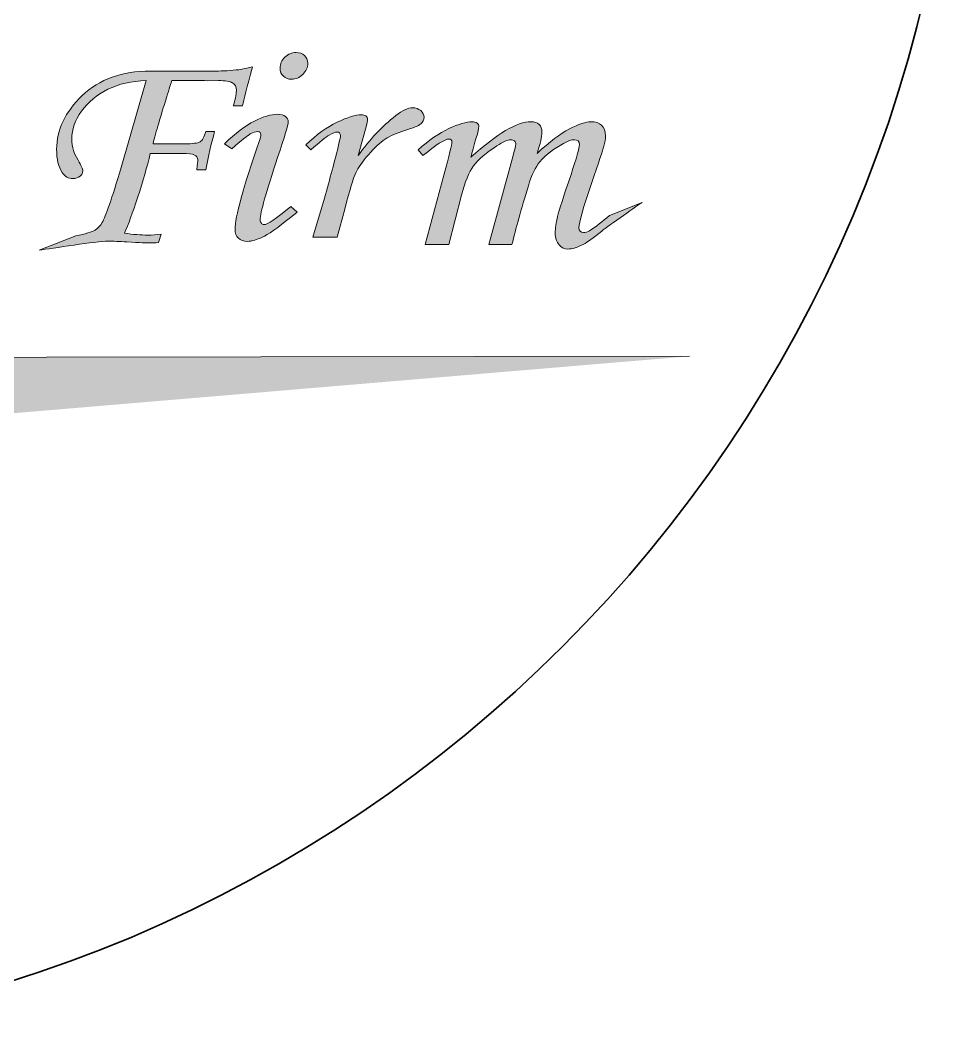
# Model space of a CAD drawing. Header units: inches. Extents: x -88 to 1851, y -517 to 1069.
# Drawn here: x 489.9 to 687.9, y 41.9 to 257.6 of the extents above; entities that cross this region are included whole.
import ezdxf

# ---------------------------------------------------------------- set-up
doc = ezdxf.new("R2010")
doc.units = ezdxf.units.IN
doc.header["$MEASUREMENT"] = 0
doc.layers.add('Layer 1', color=7, linetype='Continuous')

# ---------------------------------------------------------------- blocks, each defined once
blk = doc.blocks.new('block 4')
at = {"layer": 'Layer 1', "true_color": 0x0000ff}
h = blk.add_hatch(color=5, dxfattribs=at)
h.dxf.hatch_style = 2
edge = h.paths.add_edge_path()
edge.add_spline(control_points=[(534.45, 230.51), (534.45, 230.51), (532.93, 231.55), (532.93, 231.55), (535.23, 233.8), (537.33, 235.4), (539.23, 236.35), (541.13, 237.3), (542.74, 237.77), (544.08, 237.77), (544.82, 237.77), (545.38, 237.63), (545.77, 237.34), (546.16, 237.06), (546.36, 236.67), (546.36, 236.18), (546.36, 235.59), (545.61, 233.07), (544.12, 228.64), (541.68, 221.39), (540.46, 217.01), (540.46, 215.52), (540.46, 215.24), (540.54, 215), (540.7, 214.8), (540.87, 214.61), (541.04, 214.51), (541.22, 214.51), (541.96, 214.51), (543.85, 215.78), (546.89, 218.31), (546.89, 218.31), (548.24, 217.15), (548.24, 217.15), (545.08, 214.51), (542.78, 212.82), (541.33, 212.09), (539.87, 211.36), (538.69, 210.99), (537.77, 210.99), (536.96, 210.99), (536.32, 211.21), (535.85, 211.66), (535.38, 212.11), (535.14, 212.73), (535.14, 213.53), (535.14, 216.08), (536.87, 222.33), (540.33, 232.26), (540.49, 232.73), (540.57, 233.15), (540.57, 233.51), (540.57, 233.92), (540.36, 234.12), (539.94, 234.12), (539.48, 234.12), (538.96, 233.96), (538.37, 233.63), (537.78, 233.31), (536.47, 232.27), (534.45, 230.51)], knot_values=[0, 0, 0, 0, 1, 1, 1, 2, 2, 2, 3, 3, 3, 4, 4, 4, 5, 5, 5, 6, 6, 6, 7, 7, 7, 8, 8, 8, 9, 9, 9, 10, 10, 10, 11, 11, 11, 12, 12, 12, 13, 13, 13, 14, 14, 14, 15, 15, 15, 16, 16, 16, 17, 17, 17, 18, 18, 18, 19, 19, 19, 20, 20, 20, 20], degree=3, periodic=0)
edge.add_line((534.45, 230.51), (534.45, 230.51))
edge = h.paths.add_edge_path()
edge.add_spline(control_points=[(548.03, 250.8), (548.75, 250.8), (549.33, 250.59), (549.8, 250.17), (550.26, 249.75), (550.49, 249.22), (550.49, 248.56), (550.49, 247.66), (550.14, 246.87), (549.43, 246.19), (548.73, 245.5), (547.94, 245.16), (547.06, 245.16), (546.37, 245.16), (545.8, 245.37), (545.34, 245.8), (544.88, 246.23), (544.65, 246.79), (544.65, 247.49), (544.65, 248.41), (544.98, 249.19), (545.65, 249.83), (546.32, 250.48), (547.11, 250.8), (548.03, 250.8)], knot_values=[0, 0, 0, 0, 1, 1, 1, 2, 2, 2, 3, 3, 3, 4, 4, 4, 5, 5, 5, 6, 6, 6, 7, 7, 7, 8, 8, 8, 8], degree=3, periodic=0)
edge.add_line((548.03, 250.8), (548.03, 250.8))
h = blk.add_hatch(color=5, dxfattribs=at)
h.dxf.hatch_style = 2
edge = h.paths.add_edge_path()
edge.add_spline(control_points=[(536.72, 239.58), (536.72, 239.58), (534.85, 239.58), (534.85, 239.58), (535.24, 241.3), (535.44, 242.4), (535.44, 242.89), (535.44, 243.57), (535.17, 244.07), (534.64, 244.39), (534.12, 244.72), (533.11, 244.88), (531.64, 244.88), (531.64, 244.88), (529.43, 244.85), (529.43, 244.85), (529.43, 244.85), (528.71, 244.88), (528.71, 244.88), (528.71, 244.88), (521.8, 244.88), (521.8, 244.88), (521.66, 244.42), (521.29, 243.22), (520.69, 241.3), (519.45, 237.33), (518.5, 234.09), (517.85, 231.55), (517.85, 231.55), (524.59, 231.55), (524.59, 231.55), (526.22, 231.55), (527.28, 231.69), (527.77, 231.98), (528.25, 232.27), (528.65, 232.99), (528.97, 234.16), (528.97, 234.16), (530.84, 234.16), (530.84, 234.16), (530.13, 231.58), (529.5, 228.9), (528.97, 226.1), (528.97, 226.1), (527.07, 226.1), (527.07, 226.1), (527.23, 227.26), (527.31, 227.95), (527.31, 228.15), (527.31, 228.64), (527.04, 229.01), (526.49, 229.25), (526.16, 229.4), (525.29, 229.49), (523.86, 229.53), (523.86, 229.53), (517.27, 229.53), (517.27, 229.53), (516.6, 226.69), (515.72, 223.63), (514.64, 220.34), (513.56, 217.05), (512.63, 214.5), (511.84, 212.7), (513.68, 212.44), (515.33, 212.31), (516.78, 212.31), (517.72, 212.31), (518.65, 212.37), (519.57, 212.49), (519.57, 212.49), (518.98, 210.74), (518.98, 210.74), (518.31, 210.68), (517.69, 210.65), (517.12, 210.65), (516.61, 210.65), (515.02, 210.72), (512.35, 210.87), (510.76, 210.97), (509.41, 211.02), (508.3, 211.02), (506.07, 211.02), (496.39, 209.49), (493.86, 209.12), (493.86, 209.12), (501.56, 212.15), (501.56, 212.15), (503.61, 212.54), (504.97, 212.95), (505.62, 213.38), (506.28, 213.81), (506.78, 214.33), (507.13, 214.94), (507.84, 216.19), (509.18, 220.05), (511.14, 226.53), (511.14, 226.53), (516.42, 244.88), (516.42, 244.88), (513.34, 244.8), (510.63, 244.19), (508.32, 243.05), (506, 241.9), (504.16, 240.36), (502.79, 238.43), (501.42, 236.5), (500.73, 234.55), (500.73, 232.57), (500.73, 231.77), (500.85, 230.95), (501.08, 230.11), (501.19, 229.64), (501.52, 228.97), (502.04, 228.09), (502.71, 227.01), (503.05, 226.25), (503.05, 225.82), (503.05, 225.39), (502.85, 225.02), (502.46, 224.7), (502.07, 224.39), (501.56, 224.23), (500.94, 224.23), (500.02, 224.23), (499.27, 224.66), (498.69, 225.51), (497.91, 226.66), (497.52, 228.28), (497.52, 230.39), (497.52, 234.5), (499.33, 238.27), (502.94, 241.73), (506.56, 245.16), (511.33, 246.88), (517.26, 246.88), (517.26, 246.88), (530.53, 246.88), (530.53, 246.88), (532, 246.88), (533.63, 246.96), (535.4, 247.12), (535.93, 247.16), (537.08, 247.38), (538.83, 247.76), (537.65, 243.5), (536.95, 240.77), (536.72, 239.58)], knot_values=[0, 0, 0, 0, 1, 1, 1, 2, 2, 2, 3, 3, 3, 4, 4, 4, 5, 5, 5, 6, 6, 6, 7, 7, 7, 8, 8, 8, 9, 9, 9, 10, 10, 10, 11, 11, 11, 12, 12, 12, 13, 13, 13, 14, 14, 14, 15, 15, 15, 16, 16, 16, 17, 17, 17, 18, 18, 18, 19, 19, 19, 20, 20, 20, 21, 21, 21, 22, 22, 22, 23, 23, 23, 24, 24, 24, 25, 25, 25, 26, 26, 26, 27, 27, 27, 28, 28, 28, 29, 29, 29, 30, 30, 30, 31, 31, 31, 32, 32, 32, 33, 33, 33, 34, 34, 34, 35, 35, 35, 36, 36, 36, 37, 37, 37, 38, 38, 38, 39, 39, 39, 40, 40, 40, 41, 41, 41, 42, 42, 42, 43, 43, 43, 44, 44, 44, 45, 45, 45, 46, 46, 46, 47, 47, 47, 48, 48, 48, 49, 49, 49, 49], degree=3, periodic=0)
edge.add_line((536.72, 239.58), (536.72, 239.58))
h = blk.add_hatch(color=5, dxfattribs=at)
h.dxf.hatch_style = 2
edge = h.paths.add_edge_path()
edge.add_spline(control_points=[(556.71, 211.85), (556.71, 211.85), (551.56, 211.85), (551.56, 211.85), (551.56, 211.85), (553.98, 220.09), (553.98, 220.09), (555.15, 224.14), (556.18, 227.97), (557.05, 231.61), (557.26, 232.51), (557.37, 233.07), (557.37, 233.3), (557.37, 233.79), (557.11, 234.03), (556.61, 234.03), (556.26, 234.03), (555.73, 233.83), (555.02, 233.41), (554.3, 232.99), (553.01, 231.95), (551.14, 230.3), (551.14, 230.3), (550.07, 231.37), (550.07, 231.37), (552.28, 233.47), (554.49, 235.05), (556.69, 236.1), (558.89, 237.15), (560.58, 237.68), (561.75, 237.68), (562.17, 237.68), (562.5, 237.6), (562.74, 237.42), (562.98, 237.25), (563.1, 237.03), (563.1, 236.76), (563.1, 236.49), (562.95, 235.79), (562.65, 234.64), (562.65, 234.64), (561.14, 229.12), (561.14, 229.12), (563.47, 232.39), (566.1, 235.17), (569.04, 237.49), (570.45, 238.6), (571.62, 239.15), (572.57, 239.15), (573.26, 239.15), (573.84, 238.95), (574.3, 238.55), (574.76, 238.16), (575, 237.69), (575, 237.16), (575, 236.61), (574.77, 236.14), (574.32, 235.75), (573.87, 235.36), (572.75, 234.9), (570.95, 234.37), (569.25, 233.86), (567.86, 233.25), (566.79, 232.53), (565.72, 231.82), (564.55, 230.72), (563.27, 229.25), (561.99, 227.78), (561.1, 226.5), (560.59, 225.4), (560.08, 224.31), (559.31, 221.77), (558.27, 217.79), (558.27, 217.79), (556.71, 211.85), (556.71, 211.85)], knot_values=[0, 0, 0, 0, 1, 1, 1, 2, 2, 2, 3, 3, 3, 4, 4, 4, 5, 5, 5, 6, 6, 6, 7, 7, 7, 8, 8, 8, 9, 9, 9, 10, 10, 10, 11, 11, 11, 12, 12, 12, 13, 13, 13, 14, 14, 14, 15, 15, 15, 16, 16, 16, 17, 17, 17, 18, 18, 18, 19, 19, 19, 20, 20, 20, 21, 21, 21, 22, 22, 22, 23, 23, 23, 24, 24, 24, 25, 25, 25, 25], degree=3, periodic=1)
h = blk.add_hatch(color=5, dxfattribs=at)
h.dxf.hatch_style = 2
edge = h.paths.add_edge_path()
edge.add_spline(control_points=[(574.77, 229.07), (574.77, 229.07), (573.73, 230.29), (573.73, 230.29), (576.02, 232.32), (578.19, 233.81), (580.24, 234.77), (582.3, 235.73), (583.92, 236.21), (585.1, 236.21), (585.58, 236.21), (585.95, 236.12), (586.19, 235.93), (586.43, 235.75), (586.55, 235.49), (586.55, 235.17), (586.55, 234.76), (586.37, 233.97), (586, 232.81), (585.47, 231.09), (585.1, 229.73), (584.89, 228.73), (590.41, 233.71), (594.63, 236.21), (597.55, 236.21), (598.3, 236.21), (598.88, 236.02), (599.27, 235.65), (599.66, 235.29), (599.86, 234.71), (599.86, 233.91), (599.86, 233.05), (599.51, 231.59), (598.82, 229.52), (601.45, 231.96), (603.73, 233.68), (605.67, 234.69), (607.61, 235.7), (609.12, 236.21), (610.2, 236.21), (611.17, 236.21), (611.92, 235.96), (612.45, 235.47), (612.98, 234.98), (613.25, 234.23), (613.25, 233.2), (613.25, 232.59), (613.13, 231.87), (612.9, 231.03), (612.67, 230.19), (611.83, 227.64), (610.38, 223.37), (608.56, 218.08), (607.65, 214.92), (607.65, 213.9), (607.65, 213.2), (607.97, 212.85), (608.61, 212.85), (609.05, 212.85), (609.48, 212.98), (609.89, 213.22), (611.25, 214.08), (612.65, 215.14), (614.08, 216.41), (614.08, 216.41), (620.96, 219.18), (620.96, 219.18), (620.48, 218.84), (613.82, 214.24), (612.49, 213.16), (610.64, 211.69), (609.38, 210.77), (608.68, 210.4), (607.35, 209.71), (606.22, 209.36), (605.3, 209.36), (604.61, 209.36), (603.99, 209.66), (603.46, 210.26), (602.93, 210.87), (602.67, 211.7), (602.67, 212.76), (602.67, 213.74), (602.83, 214.89), (603.15, 216.21), (603.48, 217.53), (604.42, 220.48), (605.99, 225.08), (607.16, 228.54), (607.75, 230.63), (607.75, 231.36), (607.75, 232.06), (607.4, 232.41), (606.71, 232.41), (606.14, 232.41), (605.37, 232.15), (604.4, 231.64), (602.42, 230.58), (600.76, 229.28), (599.42, 227.75), (598.5, 226.69), (597.69, 225), (597, 222.69), (595.46, 217.64), (594.31, 213.53), (593.54, 210.34), (593.54, 210.34), (588.64, 210.34), (588.64, 210.34), (588.64, 210.34), (593.79, 229.07), (593.79, 229.07), (594.15, 230.42), (594.34, 231.19), (594.34, 231.4), (594.34, 231.72), (594.25, 231.97), (594.06, 232.15), (593.88, 232.32), (593.61, 232.41), (593.27, 232.41), (592.65, 232.41), (591.68, 231.98), (590.37, 231.12), (588.09, 229.67), (586.45, 228.26), (585.45, 226.91), (584.45, 225.55), (583.6, 223.48), (582.88, 220.7), (582.88, 220.7), (580.22, 210.34), (580.22, 210.34), (580.22, 210.34), (575.26, 210.34), (575.26, 210.34), (575.26, 210.34), (579.16, 224.96), (579.16, 224.96), (580.31, 229.19), (580.89, 231.49), (580.89, 231.86), (580.89, 232.33), (580.68, 232.56), (580.27, 232.56), (579.37, 232.56), (577.54, 231.4), (574.77, 229.07)], knot_values=[0, 0, 0, 0, 1, 1, 1, 2, 2, 2, 3, 3, 3, 4, 4, 4, 5, 5, 5, 6, 6, 6, 7, 7, 7, 8, 8, 8, 9, 9, 9, 10, 10, 10, 11, 11, 11, 12, 12, 12, 13, 13, 13, 14, 14, 14, 15, 15, 15, 16, 16, 16, 17, 17, 17, 18, 18, 18, 19, 19, 19, 20, 20, 20, 21, 21, 21, 22, 22, 22, 23, 23, 23, 24, 24, 24, 25, 25, 25, 26, 26, 26, 27, 27, 27, 28, 28, 28, 29, 29, 29, 30, 30, 30, 31, 31, 31, 32, 32, 32, 33, 33, 33, 34, 34, 34, 35, 35, 35, 36, 36, 36, 37, 37, 37, 38, 38, 38, 39, 39, 39, 40, 40, 40, 41, 41, 41, 42, 42, 42, 43, 43, 43, 44, 44, 44, 45, 45, 45, 46, 46, 46, 47, 47, 47, 48, 48, 48, 49, 49, 49, 49], degree=3, periodic=0)
edge.add_line((574.77, 229.07), (574.77, 229.07))
at = {"layer": 'Layer 1', "true_color": 0xfbb03b}
h = blk.add_hatch(color=40, dxfattribs=at)
h.dxf.hatch_style = 2
h.paths.add_polyline_path([(269.28, 156.29), (269.28, 186.19), (630.97, 186.76)])
at = {"layer": 'Layer 1', "lineweight": 0}
blk.add_lwpolyline([(269.28, 156.29), (269.28, 186.19), (630.97, 186.76)], dxfattribs=at)
at = {"layer": 'Layer 1', "color": 7, "lineweight": 35, "true_color": 0xffffff}
blk.add_open_spline([(687.92, 327.66), (687.92, 169.81), (559.96, 41.85), (402.11, 41.85), (244.27, 41.85), (116.31, 169.81), (116.31, 327.66), (116.31, 485.5), (244.27, 613.46), (402.11, 613.46), (559.96, 613.46), (687.92, 485.5), (687.92, 327.66)], degree=3, knots=[0, 0, 0, 0, 1, 1, 1, 2, 2, 2, 3, 3, 3, 4, 4, 4, 4], dxfattribs=at)
at = {"layer": 'Layer 1', "lineweight": 0}
for points, knots in [([(548.03, 250.8), (548.75, 250.8), (549.33, 250.59), (549.8, 250.17), (550.26, 249.75), (550.49, 249.22), (550.49, 248.56), (550.49, 247.66), (550.14, 246.87), (549.43, 246.19), (548.73, 245.5), (547.94, 245.16), (547.06, 245.16), (546.37, 245.16), (545.8, 245.37), (545.34, 245.8), (544.88, 246.23), (544.65, 246.79), (544.65, 247.49), (544.65, 248.41), (544.98, 249.19), (545.65, 249.83), (546.32, 250.48), (547.11, 250.8), (548.03, 250.8)], [0, 0, 0, 0, 1, 1, 1, 2, 2, 2, 3, 3, 3, 4, 4, 4, 5, 5, 5, 6, 6, 6, 7, 7, 7, 8, 8, 8, 8]), ([(536.72, 239.58), (536.72, 239.58), (534.85, 239.58), (534.85, 239.58), (535.24, 241.3), (535.44, 242.4), (535.44, 242.89), (535.44, 243.57), (535.17, 244.07), (534.64, 244.39), (534.12, 244.72), (533.11, 244.88), (531.64, 244.88), (531.64, 244.88), (529.43, 244.85), (529.43, 244.85), (529.43, 244.85), (528.71, 244.88), (528.71, 244.88), (528.71, 244.88), (521.8, 244.88), (521.8, 244.88), (521.66, 244.42), (521.29, 243.22), (520.69, 241.3), (519.45, 237.33), (518.5, 234.09), (517.85, 231.55), (517.85, 231.55), (524.59, 231.55), (524.59, 231.55), (526.22, 231.55), (527.28, 231.69), (527.77, 231.98), (528.25, 232.27), (528.65, 232.99), (528.97, 234.16), (528.97, 234.16), (530.84, 234.16), (530.84, 234.16), (530.13, 231.58), (529.5, 228.9), (528.97, 226.1), (528.97, 226.1), (527.07, 226.1), (527.07, 226.1), (527.23, 227.26), (527.31, 227.95), (527.31, 228.15), (527.31, 228.64), (527.04, 229.01), (526.49, 229.25), (526.16, 229.4), (525.29, 229.49), (523.86, 229.53), (523.86, 229.53), (517.27, 229.53), (517.27, 229.53), (516.6, 226.69), (515.72, 223.63), (514.64, 220.34), (513.56, 217.05), (512.63, 214.5), (511.84, 212.7), (513.68, 212.44), (515.33, 212.31), (516.78, 212.31), (517.72, 212.31), (518.65, 212.37), (519.57, 212.49), (519.57, 212.49), (518.98, 210.74), (518.98, 210.74), (518.31, 210.68), (517.69, 210.65), (517.12, 210.65), (516.61, 210.65), (515.02, 210.72), (512.35, 210.87), (510.76, 210.97), (509.41, 211.02), (508.3, 211.02), (506.07, 211.02), (496.39, 209.49), (493.86, 209.12), (493.86, 209.12), (501.56, 212.15), (501.56, 212.15), (503.61, 212.54), (504.97, 212.95), (505.62, 213.38), (506.28, 213.81), (506.78, 214.33), (507.13, 214.94), (507.84, 216.19), (509.18, 220.05), (511.14, 226.53), (511.14, 226.53), (516.42, 244.88), (516.42, 244.88), (513.34, 244.8), (510.63, 244.19), (508.32, 243.05), (506, 241.9), (504.16, 240.36), (502.79, 238.43), (501.42, 236.5), (500.73, 234.55), (500.73, 232.57), (500.73, 231.77), (500.85, 230.95), (501.08, 230.11), (501.19, 229.64), (501.52, 228.97), (502.04, 228.09), (502.71, 227.01), (503.05, 226.25), (503.05, 225.82), (503.05, 225.39), (502.85, 225.02), (502.46, 224.7), (502.07, 224.39), (501.56, 224.23), (500.94, 224.23), (500.02, 224.23), (499.27, 224.66), (498.69, 225.51), (497.91, 226.66), (497.52, 228.28), (497.52, 230.39), (497.52, 234.5), (499.33, 238.27), (502.94, 241.73), (506.56, 245.16), (511.33, 246.88), (517.26, 246.88), (517.26, 246.88), (530.53, 246.88), (530.53, 246.88), (532, 246.88), (533.63, 246.96), (535.4, 247.12), (535.93, 247.16), (537.08, 247.38), (538.83, 247.76), (537.65, 243.5), (536.95, 240.77), (536.72, 239.58)], [0, 0, 0, 0, 1, 1, 1, 2, 2, 2, 3, 3, 3, 4, 4, 4, 5, 5, 5, 6, 6, 6, 7, 7, 7, 8, 8, 8, 9, 9, 9, 10, 10, 10, 11, 11, 11, 12, 12, 12, 13, 13, 13, 14, 14, 14, 15, 15, 15, 16, 16, 16, 17, 17, 17, 18, 18, 18, 19, 19, 19, 20, 20, 20, 21, 21, 21, 22, 22, 22, 23, 23, 23, 24, 24, 24, 25, 25, 25, 26, 26, 26, 27, 27, 27, 28, 28, 28, 29, 29, 29, 30, 30, 30, 31, 31, 31, 32, 32, 32, 33, 33, 33, 34, 34, 34, 35, 35, 35, 36, 36, 36, 37, 37, 37, 38, 38, 38, 39, 39, 39, 40, 40, 40, 41, 41, 41, 42, 42, 42, 43, 43, 43, 44, 44, 44, 45, 45, 45, 46, 46, 46, 47, 47, 47, 48, 48, 48, 49, 49, 49, 49]), ([(534.45, 230.51), (534.45, 230.51), (532.93, 231.55), (532.93, 231.55), (535.23, 233.8), (537.33, 235.4), (539.23, 236.35), (541.13, 237.3), (542.74, 237.77), (544.08, 237.77), (544.82, 237.77), (545.38, 237.63), (545.77, 237.34), (546.16, 237.06), (546.36, 236.67), (546.36, 236.18), (546.36, 235.59), (545.61, 233.07), (544.12, 228.64), (541.68, 221.39), (540.46, 217.01), (540.46, 215.52), (540.46, 215.24), (540.54, 215), (540.7, 214.8), (540.87, 214.61), (541.04, 214.51), (541.22, 214.51), (541.96, 214.51), (543.85, 215.78), (546.89, 218.31), (546.89, 218.31), (548.24, 217.15), (548.24, 217.15), (545.08, 214.51), (542.78, 212.82), (541.33, 212.09), (539.87, 211.36), (538.69, 210.99), (537.77, 210.99), (536.96, 210.99), (536.32, 211.21), (535.85, 211.66), (535.38, 212.11), (535.14, 212.73), (535.14, 213.53), (535.14, 216.08), (536.87, 222.33), (540.33, 232.26), (540.49, 232.73), (540.57, 233.15), (540.57, 233.51), (540.57, 233.92), (540.36, 234.12), (539.94, 234.12), (539.48, 234.12), (538.96, 233.96), (538.37, 233.63), (537.78, 233.31), (536.47, 232.27), (534.45, 230.51)], [0, 0, 0, 0, 1, 1, 1, 2, 2, 2, 3, 3, 3, 4, 4, 4, 5, 5, 5, 6, 6, 6, 7, 7, 7, 8, 8, 8, 9, 9, 9, 10, 10, 10, 11, 11, 11, 12, 12, 12, 13, 13, 13, 14, 14, 14, 15, 15, 15, 16, 16, 16, 17, 17, 17, 18, 18, 18, 19, 19, 19, 20, 20, 20, 20]), ([(556.71, 211.85), (556.71, 211.85), (551.56, 211.85), (551.56, 211.85), (551.56, 211.85), (553.98, 220.09), (553.98, 220.09), (555.15, 224.14), (556.18, 227.97), (557.05, 231.61), (557.26, 232.51), (557.37, 233.07), (557.37, 233.3), (557.37, 233.79), (557.11, 234.03), (556.61, 234.03), (556.26, 234.03), (555.73, 233.83), (555.02, 233.41), (554.3, 232.99), (553.01, 231.95), (551.14, 230.3), (551.14, 230.3), (550.07, 231.37), (550.07, 231.37), (552.28, 233.47), (554.49, 235.05), (556.69, 236.1), (558.89, 237.15), (560.58, 237.68), (561.75, 237.68), (562.17, 237.68), (562.5, 237.6), (562.74, 237.42), (562.98, 237.25), (563.1, 237.03), (563.1, 236.76), (563.1, 236.49), (562.95, 235.79), (562.65, 234.64), (562.65, 234.64), (561.14, 229.12), (561.14, 229.12), (563.47, 232.39), (566.1, 235.17), (569.04, 237.49), (570.45, 238.6), (571.62, 239.15), (572.57, 239.15), (573.26, 239.15), (573.84, 238.95), (574.3, 238.55), (574.76, 238.16), (575, 237.69), (575, 237.16), (575, 236.61), (574.77, 236.14), (574.32, 235.75), (573.87, 235.36), (572.75, 234.9), (570.95, 234.37), (569.25, 233.86), (567.86, 233.25), (566.79, 232.53), (565.72, 231.82), (564.55, 230.72), (563.27, 229.25), (561.99, 227.78), (561.1, 226.5), (560.59, 225.4), (560.08, 224.31), (559.31, 221.77), (558.27, 217.79), (558.27, 217.79), (556.71, 211.85), (556.71, 211.85)], [0, 0, 0, 0, 1, 1, 1, 2, 2, 2, 3, 3, 3, 4, 4, 4, 5, 5, 5, 6, 6, 6, 7, 7, 7, 8, 8, 8, 9, 9, 9, 10, 10, 10, 11, 11, 11, 12, 12, 12, 13, 13, 13, 14, 14, 14, 15, 15, 15, 16, 16, 16, 17, 17, 17, 18, 18, 18, 19, 19, 19, 20, 20, 20, 21, 21, 21, 22, 22, 22, 23, 23, 23, 24, 24, 24, 25, 25, 25, 25]), ([(574.77, 229.07), (574.77, 229.07), (573.73, 230.29), (573.73, 230.29), (576.02, 232.32), (578.19, 233.81), (580.24, 234.77), (582.3, 235.73), (583.92, 236.21), (585.1, 236.21), (585.58, 236.21), (585.95, 236.12), (586.19, 235.93), (586.43, 235.75), (586.55, 235.49), (586.55, 235.17), (586.55, 234.76), (586.37, 233.97), (586, 232.81), (585.47, 231.09), (585.1, 229.73), (584.89, 228.73), (590.41, 233.71), (594.63, 236.21), (597.55, 236.21), (598.3, 236.21), (598.88, 236.02), (599.27, 235.65), (599.66, 235.29), (599.86, 234.71), (599.86, 233.91), (599.86, 233.05), (599.51, 231.59), (598.82, 229.52), (601.45, 231.96), (603.73, 233.68), (605.67, 234.69), (607.61, 235.7), (609.12, 236.21), (610.2, 236.21), (611.17, 236.21), (611.92, 235.96), (612.45, 235.47), (612.98, 234.98), (613.25, 234.23), (613.25, 233.2), (613.25, 232.59), (613.13, 231.87), (612.9, 231.03), (612.67, 230.19), (611.83, 227.64), (610.38, 223.37), (608.56, 218.08), (607.65, 214.92), (607.65, 213.9), (607.65, 213.2), (607.97, 212.85), (608.61, 212.85), (609.05, 212.85), (609.48, 212.98), (609.89, 213.22), (611.25, 214.08), (612.65, 215.14), (614.08, 216.41), (614.08, 216.41), (620.96, 219.18), (620.96, 219.18), (620.48, 218.84), (613.82, 214.24), (612.49, 213.16), (610.64, 211.69), (609.38, 210.77), (608.68, 210.4), (607.35, 209.71), (606.22, 209.36), (605.3, 209.36), (604.61, 209.36), (603.99, 209.66), (603.46, 210.26), (602.93, 210.87), (602.67, 211.7), (602.67, 212.76), (602.67, 213.74), (602.83, 214.89), (603.15, 216.21), (603.48, 217.53), (604.42, 220.48), (605.99, 225.08), (607.16, 228.54), (607.75, 230.63), (607.75, 231.36), (607.75, 232.06), (607.4, 232.41), (606.71, 232.41), (606.14, 232.41), (605.37, 232.15), (604.4, 231.64), (602.42, 230.58), (600.76, 229.28), (599.42, 227.75), (598.5, 226.69), (597.69, 225), (597, 222.69), (595.46, 217.64), (594.31, 213.53), (593.54, 210.34), (593.54, 210.34), (588.64, 210.34), (588.64, 210.34), (588.64, 210.34), (593.79, 229.07), (593.79, 229.07), (594.15, 230.42), (594.34, 231.19), (594.34, 231.4), (594.34, 231.72), (594.25, 231.97), (594.06, 232.15), (593.88, 232.32), (593.61, 232.41), (593.27, 232.41), (592.65, 232.41), (591.68, 231.98), (590.37, 231.12), (588.09, 229.67), (586.45, 228.26), (585.45, 226.91), (584.45, 225.55), (583.6, 223.48), (582.88, 220.7), (582.88, 220.7), (580.22, 210.34), (580.22, 210.34), (580.22, 210.34), (575.26, 210.34), (575.26, 210.34), (575.26, 210.34), (579.16, 224.96), (579.16, 224.96), (580.31, 229.19), (580.89, 231.49), (580.89, 231.86), (580.89, 232.33), (580.68, 232.56), (580.27, 232.56), (579.37, 232.56), (577.54, 231.4), (574.77, 229.07)], [0, 0, 0, 0, 1, 1, 1, 2, 2, 2, 3, 3, 3, 4, 4, 4, 5, 5, 5, 6, 6, 6, 7, 7, 7, 8, 8, 8, 9, 9, 9, 10, 10, 10, 11, 11, 11, 12, 12, 12, 13, 13, 13, 14, 14, 14, 15, 15, 15, 16, 16, 16, 17, 17, 17, 18, 18, 18, 19, 19, 19, 20, 20, 20, 21, 21, 21, 22, 22, 22, 23, 23, 23, 24, 24, 24, 25, 25, 25, 26, 26, 26, 27, 27, 27, 28, 28, 28, 29, 29, 29, 30, 30, 30, 31, 31, 31, 32, 32, 32, 33, 33, 33, 34, 34, 34, 35, 35, 35, 36, 36, 36, 37, 37, 37, 38, 38, 38, 39, 39, 39, 40, 40, 40, 41, 41, 41, 42, 42, 42, 43, 43, 43, 44, 44, 44, 45, 45, 45, 46, 46, 46, 47, 47, 47, 48, 48, 48, 49, 49, 49, 49])]:
    blk.add_open_spline(points, degree=3, knots=knots, dxfattribs=at)
blk = doc.blocks.new('block 3')
at = {"layer": 'Layer 1'}
blk.add_blockref('block 4', (0, 0), dxfattribs=at)
blk = doc.blocks.new('block 2')
at = {"layer": 'Layer 1'}
blk.add_blockref('block 3', (0, 0), dxfattribs=at)

msp = doc.modelspace()

# ---------------------------------------------------------------- block references
at = {"layer": 'Layer 1'}
msp.add_blockref('block 2', (0, 0), dxfattribs=at)

doc.saveas('drawing.dxf')
